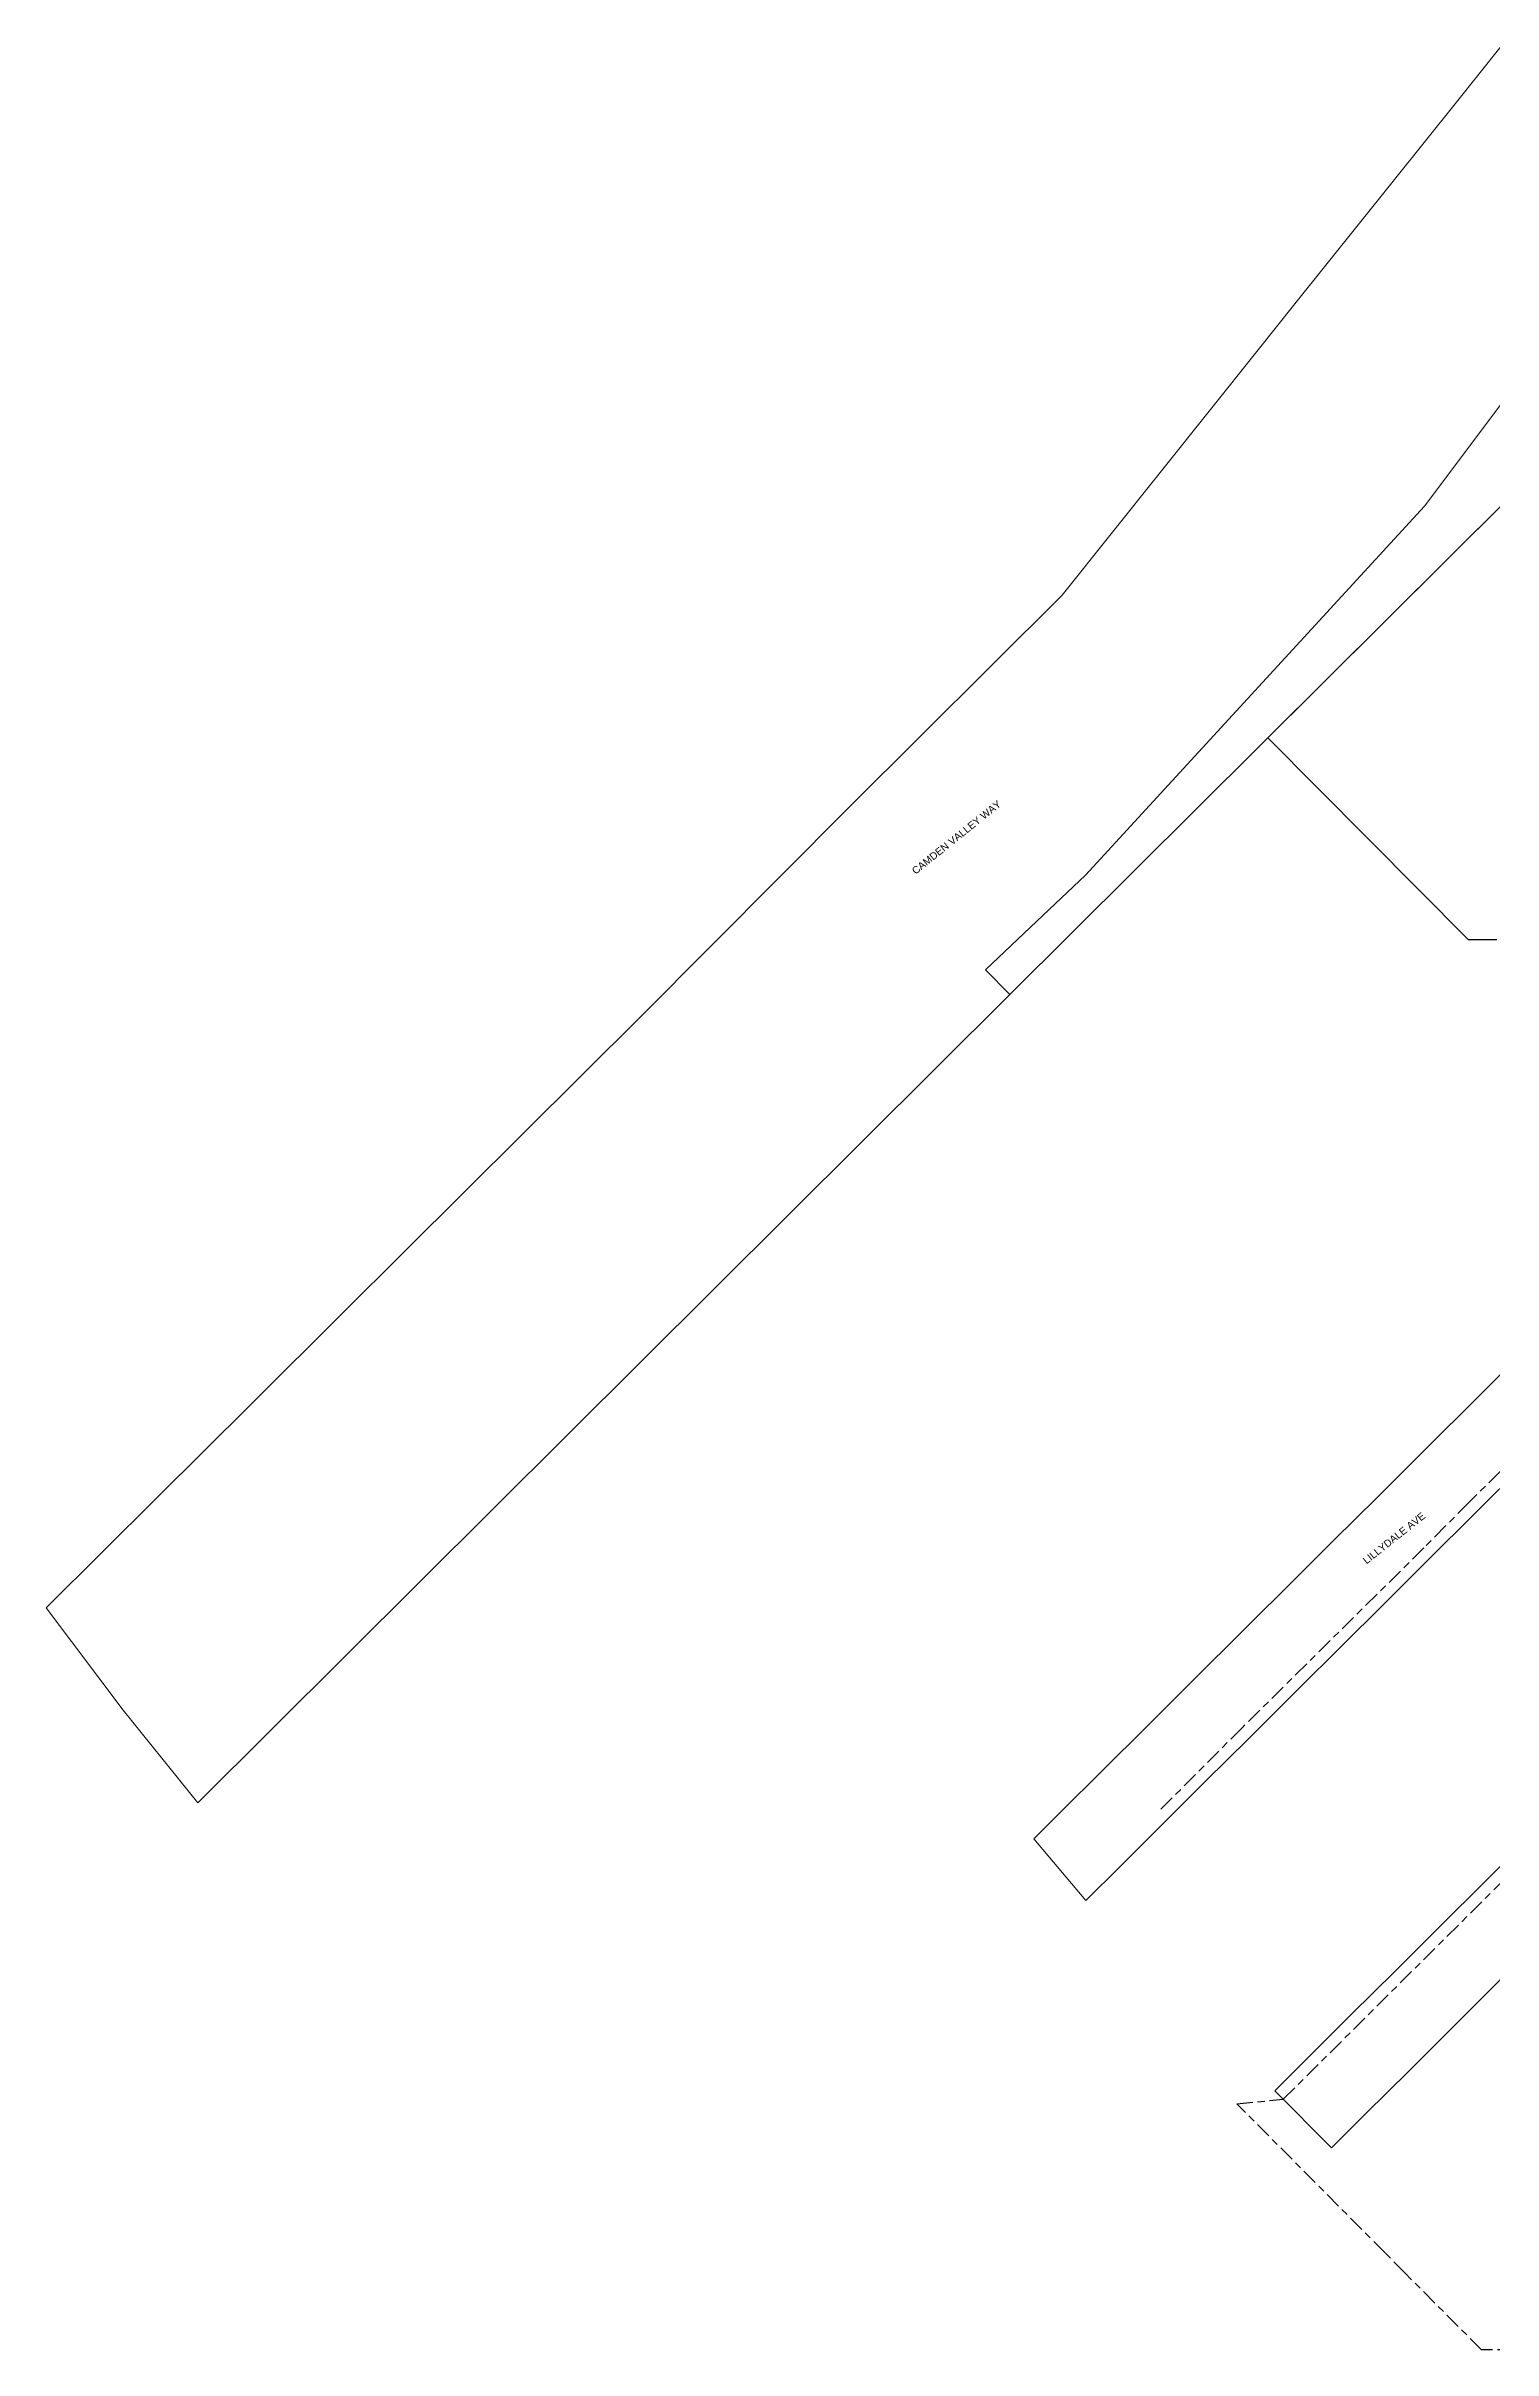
# Model space of a CAD drawing. Header units: metres. Extents: x 293673 to 295365, y 6233764 to 6235163.
# Drawn here: x 293673 to 294032, y 6233891 to 6234464 of the extents above; entities that cross this region are included whole.
import ezdxf

# ---------------------------------------------------------------- set-up
doc = ezdxf.new("R2010")
doc.units = ezdxf.units.M
doc.linetypes.add('Cable Exist UG', pattern=[8.2, 4, -1.2, 1.8, -1.2])
for name, color, linetype in [('_USER new lots', 250, 'Continuous'), ('Mains_HV_EXT', 7, 'Continuous'), ('Notes', 7, 'Continuous')]:
    doc.layers.add(name, color=color, linetype=linetype)
doc.layers.add('Cadastre Land Parcels_SP_EXT', color=9, linetype='Continuous', lineweight=5)
doc.layers.add('Cadastre Roads_SP_EXT', color=9, linetype='Continuous', lineweight=5)
doc.styles.get("Standard").update_dxf_attribs({"font": 'arial.ttf'})

# ---------------------------------------------------------------- blocks, each defined once
blk = doc.blocks.new('A$C12BB781C')
at = {"layer": '_USER new lots', "linetype": 'Continuous'}
blk.add_lwpolyline([(294036.39, 6234351.67), (293976.51, 6234292.11), (294026.34, 6234241.92), (294033.4, 6234241.9)], dxfattribs=at)

msp = doc.modelspace()

# ---------------------------------------------------------------- linework, layer by layer
at = {"layer": 'Cadastre Land Parcels_SP_EXT', "linetype": 'Continuous'}
for points in [[(294048.57, 6234393.85), (294015.44, 6234349.71), (294015.43, 6234349.71), (293931.1, 6234257.93), (293919, 6234246.49), (293906.22, 6234234.38), (293912.32, 6234228.25), (294036.39, 6234351.67)], [(294036.39, 6234351.67), (293976.51, 6234292.11), (294026.34, 6234241.92), (294033.4, 6234241.9)]]:
    msp.add_lwpolyline(points, dxfattribs=at)
at = {"layer": 'Cadastre Roads_SP_EXT', "linetype": 'Continuous'}
for points in [[(294034.53, 6234464.1), (294023.4, 6234450.19), (293983.21, 6234399.99), (293974.08, 6234388.58), (293925.35, 6234327.6), (293872.54, 6234274.98), (293820.59, 6234222.85), (293761.79, 6234164.41), (293761.13, 6234163.75), (293746.78, 6234149.48), (293723.41, 6234126.24), (293700.31, 6234103.29), (293672.58, 6234075.71), (293691.78, 6234050.27), (293710.31, 6234027.29), (293912.32, 6234228.25), (293912.32, 6234228.25), (293906.22, 6234234.38), (293919, 6234246.49), (293931.1, 6234257.93), (294015.43, 6234349.71), (294015.44, 6234349.71), (294048.57, 6234393.85)], [(294039.02, 6234138.41), (294028.38, 6234127.83), (294015.97, 6234115.49), (294003.56, 6234103.14), (293992.93, 6234092.57), (293982.29, 6234081.99), (293971.65, 6234071.41), (293956.76, 6234056.6), (293946.13, 6234046.02), (293935.49, 6234035.44), (293924.85, 6234024.86), (293918.26, 6234018.3), (293931.19, 6234002.96), (293939.74, 6234011.45), (293939.74, 6234011.45), (293950.37, 6234022.03), (293961.01, 6234032.61), (293971.65, 6234043.19), (293984.06, 6234055.53), (293994.69, 6234066.11), (294005.33, 6234076.69), (294015.97, 6234087.27), (294028.38, 6234099.61), (294039.72, 6234110.9)], [(294043.49, 6234020.59), (294031.08, 6234008.25), (294018.67, 6233995.91), (294008.04, 6233985.33), (293997.4, 6233974.75), (293986.76, 6233964.17), (293978.22, 6233955.67), (293992.33, 6233941.49), (294000.87, 6233949.99), (294000.87, 6233949.99), (294011.51, 6233960.57), (294022.14, 6233971.15), (294034.55, 6233983.49)]]:
    msp.add_lwpolyline(points, dxfattribs=at)
at = {"layer": 'Mains_HV_EXT', "linetype": 'Cable Exist UG'}
for points in [[(294109.27, 6234141.25), (294093.25, 6234157.41), (294082.22, 6234157.44), (294048.45, 6234123.81), (294045.92, 6234121.24), (294045.92, 6234121.24), (294026.56, 6234102.01), (294015.29, 6234090.65), (293970.06, 6234045.92), (293949.09, 6234024.86)], [(294040.57, 6233891.22), (294029.6, 6233891.24), (294010.63, 6233910.31), (294005.63, 6233915.37), (293968.77, 6233952.41), (293968.77, 6233952.41), (293980.33, 6233953.55), (294133.54, 6234105.9)]]:
    msp.add_lwpolyline(points, dxfattribs=at)

# ---------------------------------------------------------------- block references
at = {"layer": 'Notes'}
msp.add_blockref('A$C12BB781C', (0, 0), dxfattribs=at)

# ---------------------------------------------------------------- texts
at = {"layer": 'Cadastre Roads_SP_EXT'}
for s, rotation, p in [('CAMDEN VALLEY WAY', 38.7808, (293888.85, 6234258.02)), ('LILLYDALE AVE', 38.4086, (294001.02, 6234086.52))]:
    msp.add_text(s, height=1.8, rotation=rotation, dxfattribs=at).set_placement(p)

doc.saveas('drawing.dxf')
